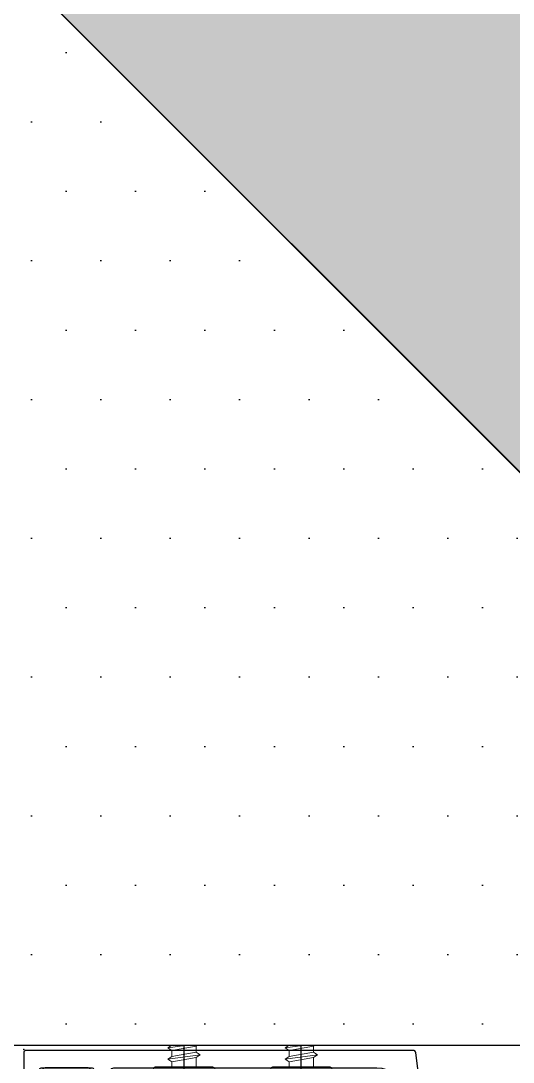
# Model space of a CAD drawing. Header units: millimetres. Extents: x 2519235 to 7246330, y 25937 to 201821.
# Drawn here: x 2752588.8 to 2752645.2, y 101968.7 to 102087.8 of the extents above; entities that cross this region are included whole.
import ezdxf

# ---------------------------------------------------------------- set-up
doc = ezdxf.new("R2010")
doc.units = ezdxf.units.MM
doc.set_wipeout_variables(frame=1)
doc.linetypes.add('CENTER', pattern=[50.800000000000004, 31.75, -6.35, 6.35, -6.35])
for name, color, linetype in [('010 - ASPG_ACCESSORIES_HATCH_', 7, 'Continuous'), ('010 - ASPG_ACCESSORIES_MAIN_COLOR_1', 7, 'Continuous'), ('010 - ASPG_ACCESSORIES_SUB_COLOR_1', 7, 'Continuous'), ('010 - ASPG_ACCESSORIES_WIPEOUT_', 7, 'Continuous'), ('010 - ASPG_EXTR_DEF_SUB', 7, 'Continuous'), ('010 - ASPG_EXTR_MAIN_COLOR_2', 7, 'Continuous'), ('010 - ASPG_FLASHING_HATCH_', 7, 'Continuous'), ('010 - ASPG_FLASHING_MAIN_COLOR_4', 7, 'Continuous'), ('010 - ASPG_FLASHING_WIPEOUT_', 7, 'Continuous'), ('010 - ASPG_FRAMING_CUT_COLOR_4', 7, 'Continuous'), ('010 - ASPG_FRAMING_DEF_SUB', 7, 'Continuous'), ('010 - ASPG_FRAMING_HATCH_', 7, 'Continuous'), ('010 - ASPG_FRAMING_MAIN_COLOR_2', 7, 'Continuous'), ('010 - ASPG_FRAMING_SUB_COLOR_2', 7, 'Continuous'), ('010 - ASPG_FRAMING_WIPEOUT_', 7, 'Continuous'), ('BOLT & SCREW', 7, 'Continuous'), ('Center Line', 7, 'CENTER')]:
    doc.layers.add(name, color=color, linetype=linetype)
doc.layers.add('12-GRID', color=7, linetype='CENTER', lineweight=13)
doc.layers.add('SCREW', color=7, linetype='Continuous', lineweight=5)
pattern_1 = [(45, (68845973.91123614, -106253.6340706302), (-4.041115254481119, 4.041115254481119), []), (45, (68845976.60531414, -106253.6340706302), (-4.041115254481119, 4.041115254481119), [])]
pattern_2 = [(0, (0, 0), (3.96875, 7.9375), [0, -7.9375])]

# ---------------------------------------------------------------- blocks, each defined once
blk = doc.blocks.new('*U1455')
at = {"layer": '010 - ASPG_FRAMING_SUB_COLOR_2', "color": 7}
blk.add_lwpolyline([(60.00000000297587, 2.000000000715772), (60.00000000297587, 4), (1617.300000000511, 4.000000002078227), (1617.300000000511, 2.000000002794)], close=True, dxfattribs=at)
blk = doc.blocks.new('*U2952')
at = {"layer": '12-GRID', "color": 7, "linetype": 'CENTER'}
for p, q in [((5.684341886080801e-14, -6.200000000000029), (5.684341886080801e-14, 2.200000000000029)), ((-4.199999999999973, -2), (4.200000000000085, -2))]:
    blk.add_line(p, q, dxfattribs=at)
at = {"layer": 'BOLT & SCREW', "color": 7}
for p, q in [((-0.2288719817826677, -1.446462371730204), (-0.4418749999998197, -0.2325000000002947)), ((-0.2288719817826677, -1.542256036434869), (-0.4418749999998197, -1.116250000000048)), ((0.2288719817822642, -1.446462371730562), (0.4418749999996946, -0.2324999999999764)), ((0.2288719817822642, -1.542256036434869), (0.4418749999996946, -1.116250000000048)), ((-0.553537628269381, -1.771128018217196), (-1.767499999999847, -1.558125000000442)), ((-0.553537628269381, -2.228871981782805), (-1.767500000000483, -2.441875000000354)), ((-0.4577439635652332, -1.771128018217196), (-0.8837500000000146, -1.558125000000442)), ((-0.4577439635652332, -2.228871981782805), (-0.8837500000000146, -2.441875000000354)), ((0.4577439635647103, -1.771128018217196), (0.8837499999994917, -1.558125000000442)), ((0.4577439635647103, -2.228871981782805), (0.8837500000001283, -2.441874999999877)), ((0.5535376282692559, -1.771128018217196), (1.767500000000001, -1.558125000000124)), ((0.5535376282692559, -2.228871981782805), (1.767500000000001, -2.441874999999877)), ((-0.2288719817826677, -2.457743963565131), (-0.4418749999998197, -2.883750000000271)), ((-0.2288719817821107, -2.553537628269438), (-0.4418749999998197, -3.767500000000023)), ((0.4418749999996946, -2.883750000000271), (0.2288719817829008, -2.457743963565131)), ((0.2288719817829008, -2.553537628269438), (0.4418749999999732, -3.767500000000023))]:
    blk.add_line(p, q, dxfattribs=at)
for points in [[(-1.767500000000006, -1.558125000000442), (-0.8837500000001342, -1.558125000000442, 0.4142135623730394), (-0.4418749999998197, -1.116250000000048), (-0.4418749999998197, -0.2325000000002947), (0.4418749999996946, -0.2324999999999764), (0.4418749999996946, -1.116250000000048, 0.4142135623731505), (0.8837500000000089, -1.558125000000442), (1.76750000000012, -1.558125000000124), (1.76750000000012, -2.441874999999877), (0.8837500000000089, -2.441874999999877, 0.414213562373095), (0.4418749999996946, -2.883750000000271), (0.4418749999999732, -3.767500000000023), (-0.4418749999998197, -3.767500000000023), (-0.4418749999998197, -2.883750000000271, 0.4142135623730397), (-0.8837500000001342, -2.441875000000354), (-1.767500000000483, -2.441875000000354)], [(0.2288719817829008, -2.457743963565131, -0.414213562373095), (0.4577439635645909, -2.228871981782805), (0.5535376282692559, -2.228871981782805), (0.5535376282692559, -1.771128018217196), (0.4577439635645909, -1.771128018217196, -0.4142135623730951), (0.228871981782105, -1.542256036434869), (0.228871981782105, -1.446462371730562), (-0.2288719817826677, -1.446462371730204), (-0.2288719817826677, -1.542256036434869, -0.4142135623730951), (-0.4577439635649944, -1.771128018217196), (-0.553537628269381, -1.771128018217196), (-0.553537628269381, -2.228871981782805), (-0.4577439635649944, -2.228871981782805, -0.4142135623730951), (-0.2288719817826677, -2.457743963565131), (-0.2288719817822698, -2.553537628269438), (0.2288719817829008, -2.553537628269438)]]:
    blk.add_lwpolyline(points, format="xyb", close=True, dxfattribs=at)
blk.add_circle((5.684341886080801e-14, -2), 3.5, dxfattribs=at)
blk = doc.blocks.new('000_ASPG_TYP_FILES_20260218-010703_FRAME_EXTR_')
at = {"layer": '010 - ASPG_FRAMING_HATCH_'}
h = blk.add_hatch(dxfattribs=at)
h.set_pattern_fill('ANSI32', scale=0.1, angle=180)
h.set_pattern_definition([(225, (0, 0), (0.6735192090801866, -0.6735192090801868), []), (225, (-0.4490130000000001, 5.498823332255506e-17), (0.6735192090801866, -0.6735192090801868), [])])
edge = h.paths.add_edge_path()
edge.add_line((1.999999996740371, 15.99999999965075), (1.999999996740371, 1.999999999941792))
edge.add_line((1.999999996740371, 1.999999999941792), (39.69999999750871, 1.999999999941792))
edge.add_arc((39.69999999730499, 1.700000000040752), 0.2999999999010399, -3.891028654834372e-08, 89.99999996109239, ccw=False)
edge.add_line((39.99999999720603, 1.699999999837019), (39.99999999720603, 0.2999999996973202))
edge.add_arc((39.69999999750872, 0.2999999996973131), 0.2999999996973131, -90.00000000000142, 1.4210854715202004e-12, ccw=False)
edge.add_line((39.69999999750871, 0), (0.2999999996973202, 0))
edge.add_arc((0.2999999996973273, 0.2999999996973273), 0.2999999996973273, 180.0000000000013, 269.99999999999864, ccw=False)
edge.add_line((0, 0.2999999996973202), (0, 17.69999999989523))
edge.add_arc((0.2999999999301508, 17.70000000012806), 0.2999999999301508, 90.00000004446741, 180.0000000444674, ccw=False)
edge.add_line((0.2999999996973202, 18.00000000005821), (22.5570233851904, 18.00000000005821))
edge.add_arc((22.5570233856712, 18.50000000026317), 0.5000000002049632, 269.9999999449049, 380.2095453190142)
edge.add_arc((26.1699999981368, 19.82999999686102), 3.349999998908497, 182.0637942974167, 200.2095453254992, ccw=False)
edge.add_arc((23.58168000320438, 19.73672835517209), 0.7599999998138507, 2.0637943418387863, 182.0637943418388, ccw=False)
edge.add_arc((26.16999999910358, 19.82999999939922), 1.830000000338361, 182.0637943388468, 447.9362056470717)
edge.add_arc((26.263271644013, 22.41831999551505), 0.7600000000549151, 87.93620564125177, 267.9362056412518, ccw=False)
edge.add_arc((26.16999999863267, 19.8300000075356), 3.349999992334041, 69.79045460402187, 87.9362056313708, ccw=False)
edge.add_arc((27.49999999788272, 23.44297661244421), 0.5000000006038865, 249.7904545688332, 359.9999999442181)
edge.add_line((27.9999999984866, 23.44297661195742), (27.9999999984866, 26.67999999993481))
edge.add_line((27.9999999984866, 26.67999999993481), (28.49999999674037, 27.17999999958556))
edge.add_line((28.49999999674037, 27.17999999958556), (27.9999999984866, 27.67999999970198))
edge.add_line((27.9999999984866, 27.67999999970198), (27.9999999984866, 38.61999999982072))
edge.add_line((27.9999999984866, 38.61999999982072), (28.49999999674037, 39.11999999993714))
edge.add_line((28.49999999674037, 39.11999999993714), (27.9999999984866, 39.62000000005355))
edge.add_line((27.9999999984866, 39.62000000005355), (27.9999999984866, 42.85702338756528))
edge.add_arc((27.49999999787862, 42.85702338707262), 0.5000000006079759, 5.645408219420843e-08, 110.2095454304945)
edge.add_arc((26.16999999884449, 46.46999999186602), 3.349999992147246, 272.0637943651193, 290.20954539329375, ccw=False)
edge.add_arc((26.263271644013, 43.88168000403675), 0.7600000000258301, 92.06379435882718, 272.0637943588272, ccw=False)
edge.add_arc((26.16999999910502, 46.47000000012492), 1.830000000339747, 272.0637943528818, 537.9362056611998)
edge.add_arc((23.58168000320438, 46.56327164435061), 0.7599999998138507, 177.9362056581612, 357.9362056581612, ccw=False)
edge.add_arc((26.16999999825318, 46.47000000263876), 3.349999999025627, 159.7904546748206, 177.9362057022633, ccw=False)
edge.add_arc((22.55702338551316, 47.7999999994954), 0.500000000434755, 339.790454661877, 450.0000000369852)
edge.add_line((22.5570233851904, 48.29999999993015), (0.2999999996973202, 48.29999999993015))
edge.add_arc((0.2999999996973095, 48.59999999962746), 0.2999999996973131, 179.9999999999987, 270.00000000000205, ccw=False)
edge.add_line((0, 48.59999999962747), (0, 59.99999999994179))
edge.add_arc((0.2999999996973202, 59.99999999994179), 0.2999999996973202, 90, 180, ccw=False)
edge.add_line((0.2999999996973202, 60.29999999963911), (4.999999997438863, 60.29999999963911))
edge.add_line((4.999999997438863, 60.29999999963911), (4.999999997438863, 64.99999999959255))
edge.add_arc((5.299999997369017, 64.99999999982538), 0.2999999999301544, 90.0000000444681, 180.0000000444674, ccw=False)
edge.add_line((5.299999997136183, 65.29999999975553), (29.99999999883585, 65.29999999975553))
edge.add_line((29.99999999883585, 65.29999999975553), (29.99999999883585, 63.59999999997672))
edge.add_arc((29.69999999890567, 63.59999999974391), 0.2999999999301721, -89.99999995552861, 4.4463320136856055e-08, ccw=False)
edge.add_line((29.69999999913853, 63.29999999981374), (7.299999997485429, 63.29999999981374))
edge.add_arc((7.29999999771826, 62.99999999988358), 0.2999999999301508, 90.00000004446738, 180.0000000444674)
edge.add_line((6.999999997788109, 62.99999999965075), (6.999999997788109, 58.29999999969732))
edge.add_line((6.999999997788109, 58.29999999969732), (2.300000000162981, 58.29999999969732))
edge.add_arc((2.299999998300336, 57.99999999813735), 0.3000000015599653, 89.99999964426098, 179.999999644261)
edge.add_line((1.999999996740371, 58), (1.999999996740371, 50.60000000003492))
edge.add_arc((2.299999998533172, 50.60000000166475), 0.3000000017928013, 180.000000311273, 270.0000003112706)
edge.add_line((2.300000000162981, 50.29999999987194), (29.69999999913853, 50.29999999987194))
edge.add_arc((29.6999999989348, 49.9999999999709), 0.299999999901047, -3.890897914970992e-08, 89.99999996109108, ccw=False)
edge.add_line((29.99999999883585, 49.99999999976717), (29.99999999883585, 26.67999999993481))
edge.add_line((29.99999999883585, 26.67999999993481), (29.99999999883585, 16.29999999981374))
edge.add_arc((29.6999999989057, 16.2999999995809), 0.2999999999301508, -89.99999995553259, 4.446741286301403e-08, ccw=False)
edge.add_line((29.69999999913853, 15.99999999965075), (1.999999996740371, 15.99999999965075))
at = {"layer": '010 - ASPG_FRAMING_CUT_COLOR_4', "color": 7}
blk.add_lwpolyline([(1.999999996740371, 15.99999999965075), (1.999999996740371, 1.999999999941792), (39.69999999750871, 1.999999999941792, -0.4142135623731089), (39.99999999720603, 1.699999999837019), (39.99999999720603, 0.2999999996973202, -0.4142135623731089), (39.69999999750871, 0), (0.2999999996973202, 0, -0.4142135623730811), (0, 0.2999999996973202), (0, 17.69999999989523, -0.4142135623730951), (0.2999999996973202, 18.00000000005821), (22.5570233851904, 18.00000000005821, 0.5217296884731124), (23.02624112786725, 18.67272727261297, -0.07934163687482358), (22.82217297761235, 19.70935906958766, -1), (24.34118702879641, 19.76409764075652, 2.296345716993233), (26.23590235819574, 21.65881296969019, -1), (26.29064092983026, 23.17782702133991, -0.0793416368716021), (27.32727272447664, 22.9737588702119, 0.5217296884801942), (27.9999999984866, 23.44297661195742), (27.9999999984866, 26.67999999993481), (28.49999999674037, 27.17999999958556), (27.9999999984866, 27.67999999970198), (27.9999999984866, 38.61999999982072), (28.49999999674037, 39.11999999993714), (27.9999999984866, 39.62000000005355), (27.9999999984866, 42.85702338756528, 0.5217296884727316), (27.32727272447664, 43.3262411293108, -0.07934163687522733), (26.29064092983026, 43.122172978241, -1), (26.23590235819574, 44.64118702983251, 2.296345716995783), (24.34118702879641, 46.53590235876618, -1), (22.82217297761235, 46.59064092993503, -0.07934163687201433), (23.02624112786725, 47.62727272690972, 0.5217296884786579), (22.5570233851904, 48.29999999993015), (0.2999999996973202, 48.29999999993015, -0.4142135623731158), (0, 48.59999999962747), (0, 59.99999999994179, -0.414213562373095), (0.2999999996973202, 60.29999999963911), (4.999999997438863, 60.29999999963911), (4.999999997438863, 64.99999999959255, -0.4142135623730879), (5.299999997136183, 65.29999999975553), (29.99999999883585, 65.29999999975553), (29.99999999883585, 63.59999999997672, -0.4142135623730533), (29.69999999913853, 63.29999999981374), (7.299999997485429, 63.29999999981374, 0.4142135623730949), (6.999999997788109, 62.99999999965075), (6.999999997788109, 58.29999999969732), (2.300000000162981, 58.29999999969732, 0.4142135623730948), (1.999999996740371, 58), (1.999999996740371, 50.60000000003492, 0.4142135623730845), (2.300000000162981, 50.29999999987194), (29.69999999913853, 50.29999999987194, -0.4142135623730951), (29.99999999883585, 49.99999999976717), (29.99999999883585, 26.67999999993481), (29.99999999883585, 16.29999999981374, -0.4142135623730951), (29.69999999913853, 15.99999999965075)], format="xyb", close=True, dxfattribs=at)
at = {"color": 7}
for p in [(26.16999999736436, 48.46999999973923), (26.16999999736436, 21.82999999966705)]:
    blk.add_blockref('*U2952', p, dxfattribs=at)
blk = doc.blocks.new('PZG35-9D5')
at = {"layer": 'Center Line', "color": 7}
blk.add_line((1.4210854715202e-14, 3.733653355866409), (1.4210854715202e-14, -10.53404386090006), dxfattribs=at)
at = {"layer": 'SCREW', "color": 7}
for p, q in [((-1.399999999999963, 2.842170943040401e-14), (-1.399999999999963, -1.090192378864657)), ((1.399999999999991, 0), (1.399999999999991, -0.5901923788647139)), ((-1.850000000000009, -1.399999999999977), (1.850000000000037, -0.8999999999999773)), ((-1.850000000000009, -1.399999999999977), (-1.399999999999963, -1.090192378864685)), ((-1.399999999999963, -1.090192378864685), (1.399999999999991, -0.5901923788646855)), ((1.850000000000037, -0.8999999999999773), (1.399999999999991, -0.5901923788646855)), ((1.850000000000037, -0.8999999999999773), (1.399999999999991, -1.209807621135297)), ((-1.850000000000009, -1.399999999999977), (-1.399999999999963, -1.709807621135297)), ((-1.850000000000009, -2.699999999999989), (1.850000000000037, -2.199999999999989)), ((-1.399999999999963, -1.709807621135297), (1.399999999999991, -1.209807621135297)), ((-1.399999999999963, -1.709807621135269), (-1.399999999999963, -2.390192378864697)), ((-1.399999999999963, -2.390192378864697), (1.399999999999991, -1.890192378864697)), ((1.399999999999991, -1.209807621135269), (1.399999999999991, -1.890192378864725)), ((1.850000000000037, -2.199999999999989), (1.399999999999991, -1.890192378864697)), ((1.850000000000037, -2.199999999999989), (1.399999999999991, -2.509807621135309)), ((-1.850000000000009, -2.699999999999989), (-1.399999999999963, -2.390192378864697)), ((-1.850000000000009, -2.699999999999989), (-1.399999999999963, -3.009807621135309)), ((-1.399999999999963, -3.009807621135309), (1.399999999999991, -2.509807621135309)), ((-1.399999999999963, -3.009807621135309), (-1.399999999999963, -3.690192378864708)), ((0.5619885887190463, -3.339837273736322), (1.399999999999991, -3.190192378864708)), ((0.7141825614195483, -3.653488843051434), (1.850000000000037, -3.5)), ((1.399999999999991, -2.50980762113528), (1.399999999999991, -3.190192378864708)), ((1.850000000000037, -3.5), (1.399999999999991, -3.190192378864708)), ((1.850000000000037, -3.5), (1.399999999999991, -3.80980762113532)), ((-1.850000000000009, -4), (-1.399999999999963, -3.690192378864708)), ((-1.850000000000009, -4), (-0.9911470940920566, -3.883938796498938)), ((-1.850000000000009, -4), (-1.399999999999963, -4.30980762113532)), ((-1.399999999999963, -3.690192378864708), (-0.8446989986695002, -3.591031485769975)), ((-1.399999999999963, -4.30980762113532), (-1.184865735341859, -4.271390788160659)), ((-1.399999999999963, -4.309807621135349), (-1.399999999999963, -8.099999999999966)), ((0.7141825614195483, -3.932275020881832), (1.399999999999991, -3.80980762113532)), ((0.7141825614195483, -4.612659778611231), (1.399999999999991, -4.49019237886472)), ((1.399999999999991, -3.809807621135349), (1.399999999999991, -4.490192378864691)), ((1.850000000000037, -4.800000000000011), (1.399999999999991, -4.49019237886472)), ((0.7141825614195483, -4.953488843051389), (1.850000000000037, -4.800000000000011)), ((0.7141825614195483, -5.232275020881843), (1.399999999999991, -5.109807621135332)), ((1.850000000000037, -4.800000000000011), (1.399999999999991, -5.109807621135332)), ((1.399999999999991, -5.109807621135332), (1.399999999999991, -8.099999999999966)), ((1.4210854715202e-14, -9.5), (-1.399999999999963, -8.099999999999966)), ((1.4210854715202e-14, -9.5), (1.399999999999991, -8.099999999999966))]:
    blk.add_line(p, q, dxfattribs=at)
blk.add_lwpolyline([(1.4210854715202e-14, -9.5), (0.7141825614195483, -5.232275020881843), (0.7141825614195483, -3.600899293750615, 0.4176573264866609), (0.4106596181599826, -3.300919979679151, 0.1081021898226624), (-0.8446989986694433, -3.591031485769975), (-1.399999999999991, -4.701675652739141)], format="xyb", dxfattribs=at)
blk = doc.blocks.new('*U2951')
at = {"layer": 'SCREW', "color": 7}
blk.add_lwpolyline([(3.026373332565058, 1.780836269555209, 0.09905967801670053), (0.7999999999999687, 2.546427498927414), (0.7999999999999687, 2.274284095813357), (-0.800000000000054, 2.274284095813357), (-0.800000000000054, 2.546427498927414, 0.09905967801670058), (-3.026373332565143, 1.780836269555209, 0.2665876613401604), (-3.500000000000043, 0.9556546004010897), (-3.500000000000043, 0.1999999999999886, 0.4142135623730938), (-3.300000000000054, 0), (3.299999999999997, 0, 0.4142135623731049), (3.499999999999986, 0.1999999999999886), (3.499999999999957, 0.9556546004010897, 0.2665876613401604)], format="xyb", close=True, dxfattribs=at)
blk.add_blockref('PZG35-9D5', (-1.4210854715202e-14, 0), dxfattribs=at)
blk = doc.blocks.new('*U2950')
at = {"color": 7}
blk.add_point((0, 0), dxfattribs=at)
at = {"layer": '010 - ASPG_ACCESSORIES_MAIN_COLOR_1', "color": 7}
blk.add_lwpolyline([(-39.69999999902211, -0.5999999995172398, 0.4142135623731156), (-39.99999999883585, -0.8999999995638059), (-39.99999999883585, -7.366962144914214, 0.5773502691897371), (-39.65044321701862, -7.568778847059366), (-36.64260295056738, -5.832201459393036, 0.7673269879794871), (-36.78520590183325, -5.299999999645297), (-37.89999999874271, -5.299999999645297, -0.4142135623735732), (-38.19999999902211, -4.999999999656938), (-38.19999999902211, -2.799999999587089, -0.4142135623730951), (-37.99999999883585, -2.59999999951724), (-32.18326623388566, -2.59999999951724, -0.3888787318530097), (-31.98402729420923, -2.782568851142787), (-31.8474567013327, -4.343577870872468, 0.3888787318530089), (-31.34935935237445, -4.799999999528882), (-30.29999999911524, -4.799999999528882, 0.4142135623732408), (-29.99999999883585, -4.499999999540523), (-29.99999999883585, -2.899999999505599, -0.4142135623731785), (-29.69999999902211, -2.59999999951724), (0.4107479506637901, -2.59999999951724, -0.3789692262628873), (3.38851808081381, -5.235465979035143), (7.952927200356498, -42.5207682372482, 0.4465929586642906), (11.6177961837966, -45.07649022702281, -0.4898018444424612), (16.07846395508386, -48.68238816667036), (16.06490363762714, -49.36225294566866, -0.1824796859550777), (15.80227640201338, -50.01801436272836, -0.2679491924113072), (15.32539491611533, -50.16829426406803, 1.122114645179816), (15.09990952932276, -52.3421093734276, 0.4050039718497206), (18.0645059288945, -49.40213623346681), (18.07806624681689, -48.72227145435209, 0.4898054953707174), (11.15966573380865, -43.12966807454978, -0.4465970485362636), (9.938031048281118, -42.27776159492242), (4.866356541635469, -0.8481197821154633, 0.3641755342157969), (4.570876519894227, -0.5999999995172398)], format="xyb", close=True, dxfattribs=at)
at = {"layer": '010 - ASPG_EXTR_DEF_SUB', "color": 7}
for p in [(-39.99999999883585, -0.4999999995172402), (43.44495566345738, -76.89999999944341), (43.44495566345738, -77.49999999954052)]:
    blk.add_point(p, dxfattribs=at)
at = {"layer": '010 - ASPG_EXTR_MAIN_COLOR_2', "color": 7}
blk.add_lwpolyline([(11.37409105408005, -48.15170148877115), (11.47245816211216, -47.43577758665815), (12.17779493960552, -47.55667202338264), (12.29266474000178, -46.78670596401826, -0.5355375090189683), (14.1918134491425, -49.16870282323253, 0.9915718169393263), (15.66379558271728, -49.57599316951273, 1.157025413028558), (8.792231505503878, -48.77291728999153, -0.6885576205791355), (8.274611146422103, -48.98797988444021), (-17.14292736421339, -22.16859813180672), (-32.34153279638849, -6.131750148785431), (-32.34153279638849, -2.899999981694054, 0.4143115081626392), (-32.64163311407901, -2.59999999951724), (-37.54163311352022, -2.59999999951724, 0.4141156188887998), (-37.84153278893791, -2.899999981635847), (-37.84153278893791, -4.299999988411218, 0.4142135623731781), (-37.54153279098682, -4.599999986478724), (-35.98884801496752, -4.599999986478724, -0.205894629290155), (-35.77110154624097, -4.693635078269653), (33.22969053988345, -77.49999999954052), (43.14495566324331, -77.49999999954052, 0.6681786376628355), (43.35708769806661, -76.98786796536915), (40.5215537941549, -74.1523340573247, 0.6681786381757795), (40.00942175951786, -74.36446609156592), (40.00942175951786, -75.99999999802712), (33.87471885257401, -75.99999999802712), (11.86384030175395, -52.7751643466243, -0.5583539238224016), (12.08261241135187, -51.95244935475676, 0.7662751832817146), (12.03674733010121, -50.39291741001107, -0.4385828234445206), (10.70630855322815, -48.05207626283555)], format="xyb", close=True, dxfattribs=at)
at = {"layer": 'SCREW', "color": 7, "rotation": 180}
for p in [(-21.64901723782532, -2.499999999924694), (-8.237076249206439, -2.499999999924694)]:
    blk.add_blockref('*U2951', p, dxfattribs=at)
blk = doc.blocks.new('*U2114')
at = {"color": 7}
blk.add_wipeout([(689.9999999999989, 4.000000000482146), (60.00000000297587, 4.000000000000114), (60.00000000297587, 69.30000000000018), (689.9999999999989, 69.30000000048199)], dxfattribs=at).dxf.layer = '010 - ASPG_FRAMING_WIPEOUT_'
at = {"layer": '010 - ASPG_FRAMING_MAIN_COLOR_2', "color": 7}
blk.add_lwpolyline([(660.000000001164, 69.300000000482), (90.00000000181171, 69.3), (90.00000000181171, 6), (660.000000001164, 6.000000000481993)], close=True, dxfattribs=at)
at = {"layer": '010 - ASPG_FRAMING_SUB_COLOR_2', "color": 7}
for points in [[(689.9999999999999, 4.000000000481993), (60.00000000297587, 4), (60.00000000297587, 69.3), (689.9999999999999, 69.300000000482)], [(60.00000000297587, 2.000000000715772), (60.00000000297587, 4), (689.9999999999999, 4.000000000481993), (689.9999999999999, 2.000000001197765)]]:
    blk.add_lwpolyline(points, close=True, dxfattribs=at)
at = {"color": 7, "xscale": -1, "rotation": 180}
for p in [(620.0000000016298, 69.3), (685.0000000016298, 69.3)]:
    blk.add_blockref('*U2950', p, dxfattribs=at)
at = {"color": 7, "xscale": -1}
blk.add_blockref('000_ASPG_TYP_FILES_20260218-010703_FRAME_EXTR_', (689.9999999999999, 4.000000000481993), dxfattribs=at)
blk = doc.blocks.new('W-1-PP17-ENT1_REV02_20260416-153151_PP17_ENT1_ASPG_MAIN_UPPL')
at = {"color": 7, "rotation": 270}
blk.add_blockref('*U1455', (18098, -15124.99999999907), dxfattribs=at)
at = {"color": 7, "xscale": -0.9999999999999998, "rotation": 179.9999999999999}
blk.add_blockref('*U2114', (17400, -16672.99999999907), dxfattribs=at)
blk = doc.blocks.new('A$C5a699cc3')
at = {"layer": '010 - ASPG_FRAMING_HATCH_'}
h = blk.add_hatch(dxfattribs=at)
h.set_pattern_fill('HONEY', scale=0.238199238234654, angle=90.00000000000001)
h.set_pattern_definition([(90, (-1257417.442484036, 520093.9224064065), (-0.6549599250656588, 1.134423872092541), [0.7562825813950264, -1.512565162790053]), (209.9999999999998, (-1257417.442484036, 520093.9224064065), (-0.6549599293588197, -1.134423869613882), [0.7562825813950257, -1.512565162790051]), (149.9999999999998, (-1257417.442484036, 520093.9224064065), (-1.309919854424478, 2.478657355572341e-09), [-1.51256516279005, 0.7562825813950252])])
edge = h.paths.add_edge_path()
edge.add_ellipse((-9.777591531164944, -4.999999999534339), major_axis=(3.287025483628455e-14, 4.999999999272404), ratio=0.6444816938462435, start_angle=0, end_angle=360, ccw=False)
h = blk.add_hatch(dxfattribs=at)
h.set_pattern_fill('ANSI37', scale=0.5954980955866349, angle=90.00000000000001)
h.set_pattern_definition([(134.9999999999999, (-1257417.192862035, 520073.9224064065), (-1.336931354494227, -1.336931354494224), []), (224.9999999999999, (-1257417.192862035, 520073.9224064065), (1.336931354494224, -1.336931354494227), [])])
edge = h.paths.add_edge_path()
edge.add_ellipse((-9.52796952938661, -4.999999999534339), major_axis=(3.288301035650653e-14, 4.999999999272404), ratio=0.6444816938462435, start_angle=180, end_angle=360, ccw=False)
edge.add_line((-9.52796952938661, -9.999999998603016), (0, -9.999999998603016))
edge.add_arc((9.899917497765273, -4.999999999534339), 11.09091368915029, 153.2037265682041, 206.7962734309676, ccw=False)
edge.add_line((0, 0), (-9.52796952938661, 0))
at = {"layer": '010 - ASPG_FRAMING_DEF_SUB', "color": 7, "transparency": 33554457}
blk.add_lwpolyline([(0, 0), (-13, 0), (-13, -9.999999998806743), (0, -9.999999998806743)], close=True, dxfattribs=at)
at = {"layer": '010 - ASPG_FRAMING_SUB_COLOR_2', "color": 7}
blk.add_lwpolyline([(-9.777591531164944, 0), (0, 0, 0.2381992382621886), (0, -9.999999998603016), (-9.777591531164944, -9.999999998603016)], format="xyb", dxfattribs=at)
at = {"layer": '010 - ASPG_FRAMING_SUB_COLOR_2', "color": 7, "extrusion": (0, 0, -1)}
blk.add_ellipse((-9.777591531164944, -4.999999999534339), major_axis=(3.287025483628455e-14, 4.999999999272404), ratio=0.6444816938462435, dxfattribs=at)
blk = doc.blocks.new('010 - ASPG_ACCESSORIES_BRACKET_FOR_FRAME_TYPE-1_CUT-VIEW')
at = {"color": 7}
blk.add_wipeout([(4.656612873077393e-10, 25.00000000008731), (4.656612873077393e-10, 1.8189894035458565e-12), (40, 1.8189894035458565e-12), (40, 3.000000000153044), (3.0000000003213074, 3.000000000153044), (3.0000000003213074, 25.00000000008731)], dxfattribs=at).dxf.layer = '010 - ASPG_ACCESSORIES_WIPEOUT_'
at = {"layer": '010 - ASPG_ACCESSORIES_HATCH_'}
h = blk.add_hatch(dxfattribs=at)
h.set_pattern_fill('ANSI32', scale=0.03)
h.set_pattern_definition(pattern_1)
h.paths.add_polyline_path([(1.452183664310724, 16.08500000019558), (1.100000000093132, 16.73000000005413), (0.7478163363412023, 16.08500000019558), (4.656612873077393e-10, 16.08500000019558), (4.656612873077393e-10, 25.00000000008731), (3.000000000465661, 25.00000000008731), (2.9848025678657, 16.08500000019558)])
h = blk.add_hatch(dxfattribs=at)
h.set_pattern_fill('ANSI32', scale=0.03)
h.set_pattern_definition(pattern_1)
h.paths.add_polyline_path([(4.656612873077393e-10, 0), (4.656612873077393e-10, 11.78062006374239), (0.1825785292312503, 11.91500000003725), (1.247816335875541, 11.91500000003725), (1.600000000558794, 11.27000000019325), (1.952183664776385, 11.91500000003725), (3.000000000465661, 11.9150000000518), (3.000000000465661, 3.000000000160071), (19.70000000018626, 3.000000000043656), (19.70000000018626, 1.164153218269348e-10)])
h = blk.add_hatch(dxfattribs=at)
h.set_pattern_fill('ANSI32', scale=0.03)
h.set_pattern_definition(pattern_1)
h.paths.add_polyline_path([(28.70000000018626, 1.164153218269348e-10), (28.70000000018626, 3.000000000043656), (40, 3.000000000160071), (40, 0)])
at = {"layer": '010 - ASPG_ACCESSORIES_MAIN_COLOR_1', "color": 7}
blk.add_lwpolyline([(4.656612873077393e-10, 25.00000000008731), (4.656612873077393e-10, 0), (40, 0), (40, 3.000000000160071), (3.000000000465661, 3.000000000160071), (3.000000000465661, 25.00000000008731)], close=True, dxfattribs=at)
at = {"layer": '010 - ASPG_ACCESSORIES_SUB_COLOR_1', "color": 7}
for points in [[(1.452183664310724, 16.08500000019558), (1.100000000093132, 16.73000000005413), (0.7478163363412023, 16.08500000019558), (4.656612873077393e-10, 16.08500000019558), (4.656612873077393e-10, 25.00000000008731), (3.000000000465661, 25.00000000008731), (2.9848025678657, 16.08500000019558)], [(4.656612873077393e-10, 0), (4.656612873077393e-10, 11.78062006374239), (0.1825785292312503, 11.91500000003725), (1.247816335875541, 11.91500000003725), (1.600000000558794, 11.27000000019325), (1.952183664776385, 11.91500000003725), (3.000000000465661, 11.9150000000518), (3.000000000465661, 3.000000000160071), (19.70000000018626, 3.000000000043656), (19.70000000018626, 1.164153218269348e-10)], [(28.70000000018626, 1.164153218269348e-10), (28.70000000018626, 3.000000000043656), (40, 3.000000000160071), (40, 0)]]:
    blk.add_lwpolyline(points, close=True, dxfattribs=at)
blk = doc.blocks.new('*U2128')
at = {"color": 7, "xscale": -1, "rotation": 180}
blk.add_blockref('010 - ASPG_ACCESSORIES_BRACKET_FOR_FRAME_TYPE-1_CUT-VIEW', (-4.656612873077393e-10, 25.00000000008731), dxfattribs=at)
blk = doc.blocks.new('*U2907')
at = {"color": 7}
blk.add_wipeout([(0, 69.29999999994811), (767.3000000020962, 69.29999999990036), (646.0000000023292, -52.00000000004502), (0, -51.999999999997044)], dxfattribs=at).dxf.layer = '010 - ASPG_FLASHING_WIPEOUT_'
at = {"layer": '010 - ASPG_FLASHING_HATCH_'}
h = blk.add_hatch(dxfattribs=at)
h.set_pattern_fill('DOTS', scale=0.1)
h.set_pattern_definition(pattern_2)
h.paths.add_polyline_path([(-2.8421709430404e-14, 69.29999999999998), (767.3000000022746, 69.29999999995235), (646.0000000025075, -52.00000000004765), (3.155443620884047e-30, -52.00000000000001)])
at = {"layer": '010 - ASPG_FLASHING_MAIN_COLOR_4', "color": 7}
blk.add_lwpolyline([(-2.8421709430404e-14, 69.29999999999998), (767.3000000022746, 69.29999999995235), (646.0000000025075, -52.00000000004765), (3.155443620884047e-30, -52.00000000000001)], close=True, dxfattribs=at)
blk = doc.blocks.new('*U2910')
at = {"color": 7}
blk.add_wipeout([(0, 69.29999999994789), (1617.293525665457, 69.29999999984739), (1495.99352566569, -52.00000000009777), (0, -51.99999999999727)], dxfattribs=at).dxf.layer = '010 - ASPG_FLASHING_WIPEOUT_'
at = {"layer": '010 - ASPG_FLASHING_HATCH_'}
h = blk.add_hatch(dxfattribs=at)
h.set_pattern_fill('DOTS', scale=0.1)
h.set_pattern_definition(pattern_2)
h.paths.add_polyline_path([(-2.8421709430404e-14, 69.29999999999998), (1617.293525665636, 69.29999999989958), (1495.993525665869, -52.00000000010041), (3.155443620884047e-30, -52.00000000000001)])
at = {"layer": '010 - ASPG_FLASHING_MAIN_COLOR_4', "color": 7}
blk.add_lwpolyline([(-2.8421709430404e-14, 69.29999999999998), (1617.293525665636, 69.29999999989958), (1495.993525665869, -52.00000000010041), (3.155443620884047e-30, -52.00000000000001)], close=True, dxfattribs=at)
blk = doc.blocks.new('W-1-PP17-ENT1_REV03_20260621-000232_LOPF_FLASHING')
at = {"color": 7, "rotation": 270}
blk.add_blockref('*U2910', (18098.0000000149, -15125.00000000001), dxfattribs=at)
at = {"color": 7, "xscale": -1, "rotation": 180}
blk.add_blockref('*U2907', (17400, -16672.99999999907), dxfattribs=at)

msp = doc.modelspace()

# ---------------------------------------------------------------- block references
at = {"color": 7, "rotation": 90}
msp.add_blockref('*U2128', (2752594.003797157, 102037.9420134596), dxfattribs=at)

# ---------------------------------------------------------------- next in the draw order: block references
msp.add_blockref('*U2128', (2752594.003797157, 102037.9420134596), dxfattribs=at)

# ---------------------------------------------------------------- next in the draw order: block references
at = {"color": 7}
msp.add_blockref('W-1-PP17-ENT1_REV02_20260416-153151_PP17_ENT1_ASPG_MAIN_UPPL', (2734544.160699638, 118712.9420134598), dxfattribs=at)

# ---------------------------------------------------------------- next in the draw order: block references
at = {"color": 7, "xscale": -1, "yscale": -1, "rotation": 90}
msp.add_blockref('A$C5a699cc3', (2752644.16069964, 101970.6420134602), dxfattribs=at)

# ---------------------------------------------------------------- next in the draw order: block references
at = {"color": 7}
msp.add_blockref('W-1-PP17-ENT1_REV03_20260621-000232_LOPF_FLASHING', (2734544.160699638, 118712.9420134598), dxfattribs=at)

doc.saveas('drawing.dxf')
